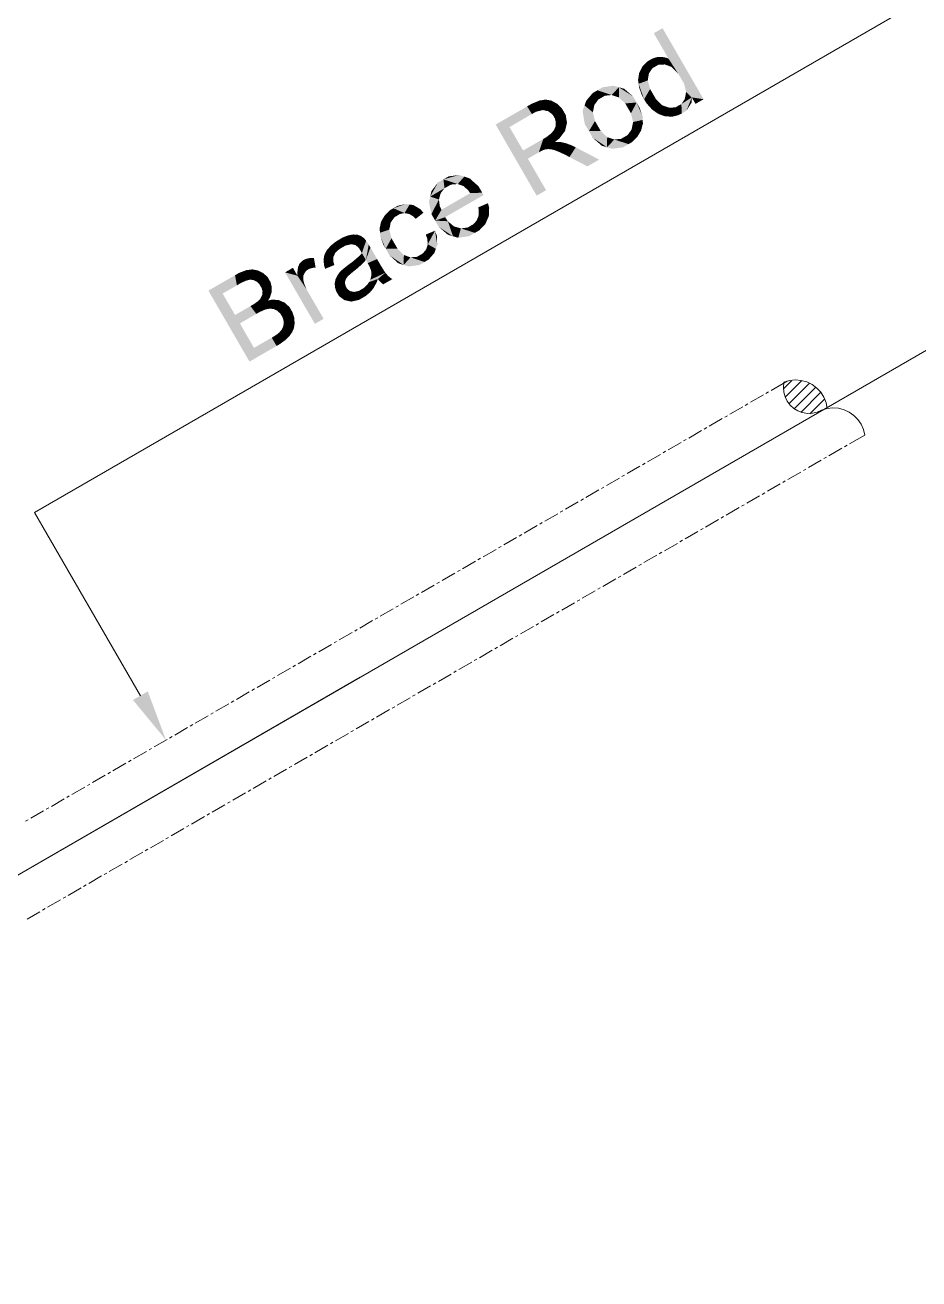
# Model space of a CAD drawing. Header units: millimetres. Extents: x 2 to 579, y 1 to 405.
# Drawn here: x 162.24 to 171.65, y 114.29 to 127.49 of the extents above; entities that cross this region are included whole.
import ezdxf

# ---------------------------------------------------------------- set-up
doc = ezdxf.new("R2010")
doc.units = ezdxf.units.MM
doc.linetypes.add('XKITLINE00', pattern=[0])
doc.layers.add('LinkedObject', color=7, linetype='Continuous', lineweight=0)

# ---------------------------------------------------------------- blocks, each defined once
blk = doc.blocks.new('*A4')
at = {"layer": 'LinkedObject'}
for color, points in [(7, [(168.95, 127.46), (169.013, 127.138), (168.858, 127.407)]), (7, [(168.95, 127.46), (169.114, 126.982), (169.013, 127.138)]), (7, [(169.114, 126.982), (168.95, 127.46), (169.382, 126.712)]), (7, [(168.821, 127.127), (168.843, 127.038), (168.787, 127.108)]), (7, [(168.845, 127.141), (168.905, 127.074), (168.821, 127.127)]), (7, [(168.821, 127.127), (168.905, 127.074), (168.874, 127.056)]), (7, [(168.843, 127.038), (168.821, 127.127), (168.874, 127.056)]), (7, [(168.895, 127.156), (168.905, 127.074), (168.845, 127.141)]), (7, [(168.92, 127.157), (168.905, 127.074), (168.895, 127.156)]), (7, [(168.92, 127.157), (168.973, 127.078), (168.905, 127.074)]), (7, [(168.945, 127.157), (168.973, 127.078), (168.92, 127.157)]), (7, [(168.992, 127.148), (168.973, 127.078), (168.945, 127.157)]), (7, [(169.013, 127.138), (168.973, 127.078), (168.992, 127.148)]), (7, [(168.973, 127.078), (169.013, 127.138), (169.009, 127.065)]), (7, [(169.009, 127.065), (169.013, 127.138), (169.046, 127.051)]), (7, [(169.013, 127.138), (169.114, 126.982), (169.046, 127.051)]), (7, [(168.807, 126.984), (168.704, 126.989), (168.72, 127.022)]), (7, [(168.737, 127.055), (168.843, 127.038), (168.72, 127.022)]), (7, [(168.72, 127.022), (168.843, 127.038), (168.807, 126.984)]), (7, [(168.787, 127.108), (168.843, 127.038), (168.737, 127.055)]), (7, [(168.704, 126.989), (168.8, 126.947), (168.692, 126.915)]), (7, [(168.692, 126.915), (168.8, 126.947), (168.698, 126.874)]), (7, [(168.698, 126.874), (168.8, 126.947), (168.794, 126.91)]), (7, [(168.794, 126.91), (168.756, 126.711), (168.698, 126.874)]), (7, [(168.698, 126.874), (168.756, 126.711), (168.704, 126.833)]), (7, [(168.8, 126.947), (168.704, 126.989), (168.807, 126.984)]), (7, [(168.819, 126.819), (168.756, 126.711), (168.794, 126.91)]), (7, [(169.114, 126.982), (169.382, 126.712), (169.147, 126.926)]), (7, [(169.147, 126.926), (169.382, 126.712), (169.176, 126.876)]), (7, [(169.176, 126.876), (169.382, 126.712), (169.198, 126.789)]), (7, [(168.265, 126.806), (168.129, 126.647), (168.215, 126.777)]), (7, [(168.274, 126.709), (168.129, 126.647), (168.265, 126.806)]), (7, [(168.215, 126.777), (168.129, 126.647), (168.147, 126.697)]), (7, [(168.433, 126.854), (168.265, 126.806), (168.321, 126.838)]), (7, [(168.49, 126.838), (168.265, 126.806), (168.433, 126.854)]), (7, [(168.414, 126.756), (168.265, 126.806), (168.49, 126.838)]), (7, [(168.265, 126.806), (168.343, 126.749), (168.309, 126.729)]), (7, [(168.343, 126.749), (168.265, 126.806), (168.414, 126.756)]), (7, [(168.274, 126.709), (168.265, 126.806), (168.309, 126.729)]), (7, [(168.414, 126.756), (168.49, 126.838), (168.452, 126.743)]), (7, [(168.49, 126.838), (168.49, 126.73), (168.452, 126.743)]), (7, [(168.64, 126.741), (168.49, 126.838), (168.546, 126.822)]), (7, [(168.677, 126.677), (168.49, 126.838), (168.64, 126.741)]), (7, [(168.557, 126.668), (168.49, 126.838), (168.677, 126.677)]), (7, [(168.49, 126.73), (168.49, 126.838), (168.557, 126.668)]), (7, [(168.704, 126.833), (168.756, 126.711), (168.733, 126.752)]), (7, [(168.756, 126.711), (168.819, 126.819), (168.85, 126.766)]), (7, [(168.88, 126.714), (168.756, 126.711), (168.85, 126.766)]), (7, [(169.148, 126.661), (169.257, 126.731), (169.153, 126.563)]), (7, [(169.184, 126.715), (169.257, 126.731), (169.148, 126.661)]), (7, [(169.153, 126.563), (169.257, 126.731), (169.202, 126.592)]), (7, [(169.257, 126.731), (169.184, 126.715), (169.191, 126.752)]), (7, [(169.198, 126.789), (169.257, 126.731), (169.191, 126.752)]), (7, [(169.198, 126.789), (169.382, 126.712), (169.257, 126.731)]), (7, [(169.202, 126.592), (169.257, 126.731), (169.255, 126.676)]), (7, [(169.257, 126.731), (169.382, 126.712), (169.297, 126.663)]), (7, [(167.575, 126.556), (167.193, 126.445), (167.524, 126.636)]), (7, [(167.687, 126.703), (167.524, 126.636), (167.655, 126.698)]), (7, [(167.688, 126.598), (167.524, 126.636), (167.687, 126.703)]), (7, [(167.655, 126.698), (167.524, 126.636), (167.574, 126.665)]), (7, [(167.524, 126.636), (167.617, 126.58), (167.575, 126.556)]), (7, [(167.617, 126.58), (167.524, 126.636), (167.688, 126.598)]), (7, [(167.719, 126.708), (167.717, 126.592), (167.687, 126.703)]), (7, [(167.687, 126.703), (167.717, 126.592), (167.688, 126.598)]), (7, [(167.717, 126.592), (167.719, 126.708), (167.746, 126.586)]), (7, [(167.811, 126.68), (167.719, 126.708), (167.781, 126.697)]), (7, [(167.746, 126.586), (167.719, 126.708), (167.811, 126.68)]), (7, [(167.811, 126.68), (167.79, 126.553), (167.746, 126.586)]), (7, [(167.842, 126.664), (167.79, 126.553), (167.811, 126.68)]), (7, [(167.89, 126.616), (167.79, 126.553), (167.842, 126.664)]), (7, [(167.908, 126.585), (167.79, 126.553), (167.89, 126.616)]), (7, [(168.129, 126.647), (168.175, 126.376), (168.108, 126.587)]), (7, [(168.232, 126.651), (168.129, 126.647), (168.274, 126.709)]), (7, [(168.129, 126.647), (168.232, 126.651), (168.224, 126.612)]), (7, [(168.217, 126.573), (168.175, 126.376), (168.129, 126.647)]), (7, [(168.217, 126.573), (168.129, 126.647), (168.224, 126.612)]), (7, [(168.557, 126.668), (168.677, 126.677), (168.586, 126.617)]), (7, [(168.677, 126.677), (168.617, 126.564), (168.586, 126.617)]), (7, [(168.617, 126.564), (168.677, 126.677), (168.64, 126.472)]), (7, [(168.64, 126.472), (168.677, 126.677), (168.741, 126.494)]), (7, [(168.739, 126.533), (168.677, 126.677), (168.708, 126.624)]), (7, [(168.741, 126.494), (168.677, 126.677), (168.739, 126.533)]), (7, [(168.756, 126.711), (168.88, 126.714), (168.78, 126.67)]), (7, [(168.78, 126.67), (168.88, 126.714), (168.838, 126.605)]), (7, [(168.838, 126.605), (168.88, 126.714), (168.871, 126.581)]), (7, [(168.871, 126.581), (168.88, 126.714), (168.947, 126.648)]), (7, [(168.947, 126.648), (168.975, 126.532), (168.871, 126.581)]), (7, [(168.984, 126.635), (168.975, 126.532), (168.947, 126.648)]), (7, [(168.975, 126.532), (168.984, 126.635), (169.013, 126.53)]), (7, [(169.013, 126.53), (168.984, 126.635), (169.021, 126.622)]), (7, [(169.021, 126.622), (169.153, 126.563), (169.013, 126.53)]), (7, [(169.088, 126.627), (169.153, 126.563), (169.021, 126.622)]), (7, [(169.153, 126.563), (169.088, 126.627), (169.117, 126.644)]), (7, [(169.148, 126.661), (169.153, 126.563), (169.117, 126.644)]), (7, [(167.339, 126.419), (167.193, 126.445), (167.575, 126.556)]), (7, [(167.79, 126.553), (167.908, 126.585), (167.806, 126.527)]), (7, [(167.908, 126.585), (167.816, 126.509), (167.806, 126.527)]), (7, [(167.816, 126.509), (167.908, 126.585), (167.826, 126.469)]), (7, [(167.826, 126.469), (167.934, 126.421), (167.825, 126.448)]), (7, [(167.826, 126.469), (167.908, 126.585), (167.934, 126.421)]), (7, [(167.944, 126.464), (167.908, 126.585), (167.931, 126.546)]), (7, [(167.934, 126.421), (167.908, 126.585), (167.944, 126.464)]), (7, [(168.108, 126.587), (168.175, 126.376), (168.131, 126.451)]), (7, [(168.239, 126.482), (168.175, 126.376), (168.217, 126.573)]), (7, [(168.175, 126.376), (168.239, 126.482), (168.269, 126.43)]), (7, [(168.741, 126.494), (168.632, 126.433), (168.64, 126.472)]), (7, [(168.743, 126.455), (168.632, 126.433), (168.741, 126.494)]), (7, [(168.871, 126.581), (168.975, 126.532), (168.904, 126.558)]), (7, [(169.013, 126.53), (169.153, 126.563), (169.05, 126.528)]), (7, [(169.05, 126.528), (169.153, 126.563), (169.12, 126.545)]), (7, [(167.482, 126.172), (167.625, 125.696), (167.193, 126.445)]), (7, [(167.193, 126.445), (167.339, 126.419), (167.482, 126.172)]), (7, [(167.777, 126.352), (167.815, 126.26), (167.729, 126.314)]), (7, [(167.793, 126.37), (167.934, 126.421), (167.777, 126.352)]), (7, [(167.924, 126.379), (167.777, 126.352), (167.934, 126.421)]), (7, [(167.864, 126.299), (167.777, 126.352), (167.924, 126.379)]), (7, [(167.815, 126.26), (167.777, 126.352), (167.864, 126.299)]), (7, [(167.808, 126.388), (167.934, 126.421), (167.793, 126.37)]), (7, [(167.934, 126.421), (167.808, 126.388), (167.824, 126.427)]), (7, [(167.825, 126.448), (167.934, 126.421), (167.824, 126.427)]), (7, [(168.299, 126.378), (168.175, 126.376), (168.269, 126.43)]), (7, [(168.299, 126.378), (168.366, 126.206), (168.175, 126.376)]), (7, [(168.175, 126.376), (168.366, 126.206), (168.214, 126.307)]), (7, [(168.367, 126.313), (168.366, 126.206), (168.299, 126.378)]), (7, [(168.583, 126.335), (168.592, 126.239), (168.548, 126.315)]), (7, [(168.704, 126.348), (168.583, 126.335), (168.624, 126.393)]), (7, [(168.683, 126.314), (168.583, 126.335), (168.704, 126.348)]), (7, [(168.628, 126.26), (168.583, 126.335), (168.683, 126.314)]), (7, [(168.592, 126.239), (168.583, 126.335), (168.628, 126.26)]), (7, [(168.632, 126.433), (168.724, 126.382), (168.624, 126.393)]), (7, [(168.624, 126.393), (168.724, 126.382), (168.704, 126.348)]), (7, [(168.724, 126.382), (168.632, 126.433), (168.743, 126.455)]), (7, [(167.647, 126.152), (167.482, 126.172), (167.695, 126.294)]), (7, [(167.647, 126.152), (167.695, 126.294), (167.666, 126.163)]), (7, [(167.666, 126.163), (167.695, 126.294), (167.694, 126.177)]), (7, [(167.694, 126.177), (167.695, 126.294), (167.704, 126.18)]), (7, [(167.745, 126.187), (167.695, 126.294), (167.729, 126.314)]), (7, [(167.704, 126.18), (167.695, 126.294), (167.717, 126.184)]), (7, [(167.717, 126.184), (167.695, 126.294), (167.745, 126.187)]), (7, [(167.745, 126.187), (167.729, 126.314), (167.76, 126.186)]), (7, [(167.729, 126.314), (167.815, 126.26), (167.76, 126.186)]), (7, [(167.76, 126.186), (167.815, 126.26), (167.775, 126.186)]), (7, [(167.815, 126.26), (167.815, 126.175), (167.775, 126.186)]), (7, [(167.84, 126.262), (167.815, 126.175), (167.815, 126.26)]), (7, [(167.815, 126.175), (167.84, 126.262), (167.839, 126.165)]), (7, [(167.839, 126.165), (167.84, 126.262), (167.864, 126.156)]), (7, [(167.896, 126.257), (167.84, 126.262), (167.881, 126.261)]), (7, [(167.864, 126.156), (167.84, 126.262), (167.896, 126.257)]), (7, [(167.896, 126.257), (167.929, 126.125), (167.864, 126.156)]), (7, [(167.929, 126.25), (167.929, 126.125), (167.896, 126.257)]), (7, [(167.999, 126.224), (167.929, 126.125), (167.929, 126.25)]), (7, [(167.929, 126.125), (167.999, 126.224), (167.97, 126.103)]), (7, [(167.97, 126.103), (167.999, 126.224), (168.036, 126.205)]), (7, [(167.97, 126.103), (168.036, 126.205), (168.159, 126.005)]), (7, [(168.159, 126.005), (168.036, 126.205), (168.283, 126.076)]), (7, [(168.214, 126.307), (168.366, 126.206), (168.31, 126.222)]), (7, [(168.366, 126.206), (168.367, 126.313), (168.404, 126.301)]), (7, [(168.442, 126.288), (168.366, 126.206), (168.404, 126.301)]), (7, [(168.442, 126.288), (168.592, 126.239), (168.366, 126.206)]), (7, [(168.366, 126.206), (168.592, 126.239), (168.422, 126.19)]), (7, [(168.422, 126.19), (168.592, 126.239), (168.535, 126.206)]), (7, [(168.514, 126.295), (168.592, 126.239), (168.442, 126.288)]), (7, [(168.592, 126.239), (168.514, 126.295), (168.548, 126.315)]), (7, [(167.482, 126.172), (167.532, 126.086), (167.625, 125.696)]), (7, [(167.532, 126.086), (167.482, 126.172), (167.647, 126.152)]), (7, [(167.625, 125.696), (167.532, 126.086), (167.724, 125.754)]), (7, [(166.643, 125.868), (166.504, 125.687), (166.587, 125.836)]), (7, [(166.655, 125.775), (166.504, 125.687), (166.643, 125.868)]), (7, [(166.587, 125.836), (166.504, 125.687), (166.517, 125.745)]), (7, [(166.807, 125.914), (166.643, 125.868), (166.697, 125.899)]), (7, [(166.863, 125.897), (166.643, 125.868), (166.807, 125.914)]), (7, [(166.794, 125.819), (166.643, 125.868), (166.863, 125.897)]), (7, [(166.643, 125.868), (166.722, 125.813), (166.687, 125.793)]), (7, [(166.722, 125.813), (166.643, 125.868), (166.794, 125.819)]), (7, [(166.655, 125.775), (166.643, 125.868), (166.687, 125.793)]), (7, [(166.794, 125.819), (166.863, 125.897), (166.831, 125.806)]), (7, [(166.863, 125.897), (166.855, 125.797), (166.831, 125.806)]), (7, [(166.855, 125.797), (166.863, 125.897), (166.902, 125.755)]), (7, [(167.013, 125.795), (166.863, 125.897), (166.919, 125.879)]), (7, [(166.902, 125.755), (166.863, 125.897), (167.013, 125.795)]), (7, [(166.504, 125.687), (166.517, 125.503), (166.491, 125.629)]), (7, [(166.615, 125.723), (166.504, 125.687), (166.655, 125.775)]), (7, [(166.605, 125.689), (166.504, 125.687), (166.615, 125.723)]), (7, [(166.504, 125.687), (166.605, 125.689), (166.596, 125.656)]), (7, [(166.596, 125.656), (166.517, 125.503), (166.504, 125.687)]), (7, [(167.054, 125.724), (166.556, 125.434), (167.052, 125.728)]), (7, [(166.623, 125.548), (167.052, 125.728), (166.556, 125.434)]), (7, [(167.061, 125.712), (166.556, 125.434), (167.054, 125.724)]), (7, [(167.066, 125.703), (166.556, 125.434), (167.061, 125.712)]), (7, [(166.661, 125.47), (166.556, 125.434), (167.066, 125.703)]), (7, [(166.925, 125.723), (167.052, 125.728), (166.623, 125.548)]), (7, [(166.902, 125.755), (167.013, 125.795), (166.925, 125.723)]), (7, [(167.052, 125.728), (166.925, 125.723), (167.013, 125.795)]), (7, [(166.082, 125.544), (166.13, 125.471), (166.027, 125.49)]), (7, [(166.117, 125.564), (166.13, 125.471), (166.082, 125.544)]), (7, [(166.246, 125.609), (166.117, 125.564), (166.161, 125.59)]), (7, [(166.287, 125.603), (166.117, 125.564), (166.246, 125.609)]), (7, [(166.234, 125.513), (166.117, 125.564), (166.287, 125.603)]), (7, [(166.117, 125.564), (166.187, 125.504), (166.165, 125.491)]), (7, [(166.187, 125.504), (166.117, 125.564), (166.234, 125.513)]), (7, [(166.13, 125.471), (166.117, 125.564), (166.165, 125.491)]), (7, [(166.234, 125.513), (166.287, 125.603), (166.259, 125.508)]), (7, [(166.287, 125.603), (166.283, 125.504), (166.259, 125.508)]), (7, [(166.283, 125.504), (166.287, 125.603), (166.329, 125.476)]), (7, [(166.401, 125.554), (166.287, 125.603), (166.328, 125.597)]), (7, [(166.433, 125.517), (166.287, 125.603), (166.401, 125.554)]), (7, [(166.329, 125.476), (166.287, 125.603), (166.433, 125.517)]), (7, [(166.605, 125.585), (166.517, 125.503), (166.596, 125.656)]), (7, [(166.517, 125.503), (166.605, 125.585), (166.623, 125.548)]), (7, [(166.623, 125.548), (166.556, 125.434), (166.517, 125.503)]), (7, [(167.112, 125.617), (167.016, 125.539), (167.01, 125.574)]), (7, [(167.012, 125.48), (167.112, 125.617), (167.121, 125.481)]), (7, [(167.016, 125.539), (167.112, 125.617), (167.012, 125.48)]), (7, [(167.121, 125.481), (167.112, 125.617), (167.125, 125.569)]), (7, [(165.987, 125.423), (166.081, 125.376), (165.971, 125.348)]), (7, [(166.088, 125.414), (165.987, 125.423), (166.007, 125.457)]), (7, [(166.081, 125.376), (165.987, 125.423), (166.088, 125.414)]), (7, [(166.027, 125.49), (166.13, 125.471), (166.007, 125.457)]), (7, [(166.007, 125.457), (166.13, 125.471), (166.088, 125.414)]), (7, [(166.329, 125.476), (166.433, 125.517), (166.351, 125.452)]), (7, [(166.69, 125.427), (166.556, 125.434), (166.661, 125.47)]), (7, [(166.556, 125.434), (166.744, 125.269), (166.594, 125.368)]), (7, [(166.69, 125.427), (166.744, 125.269), (166.556, 125.434)]), (7, [(166.754, 125.373), (166.744, 125.269), (166.69, 125.427)]), (7, [(166.957, 125.395), (167.103, 125.44), (166.975, 125.305)]), (7, [(166.992, 125.433), (167.103, 125.44), (166.957, 125.395)]), (7, [(166.975, 125.305), (167.103, 125.44), (167.022, 125.332)]), (7, [(167.002, 125.457), (167.121, 125.481), (166.992, 125.433)]), (7, [(167.103, 125.44), (166.992, 125.433), (167.121, 125.481)]), (7, [(167.012, 125.48), (167.121, 125.481), (167.002, 125.457)]), (7, [(167.022, 125.332), (167.103, 125.44), (167.086, 125.4)]), (7, [(165.669, 125.283), (165.547, 125.235), (165.642, 125.279)]), (7, [(165.673, 125.185), (165.547, 125.235), (165.669, 125.283)]), (7, [(165.642, 125.279), (165.547, 125.235), (165.581, 125.255)]), (7, [(165.739, 125.286), (165.669, 125.283), (165.695, 125.288)]), (7, [(165.756, 125.279), (165.669, 125.283), (165.739, 125.286)]), (7, [(165.673, 125.185), (165.669, 125.283), (165.7, 125.18)]), (7, [(165.7, 125.18), (165.669, 125.283), (165.719, 125.176)]), (7, [(165.669, 125.283), (165.755, 125.144), (165.719, 125.176)]), (7, [(165.756, 125.279), (165.755, 125.144), (165.669, 125.283)]), (7, [(165.774, 125.273), (165.755, 125.144), (165.756, 125.279)]), (7, [(165.971, 125.348), (166.081, 125.376), (165.976, 125.307)]), (7, [(165.976, 125.307), (166.081, 125.376), (166.073, 125.339)]), (7, [(166.073, 125.339), (166.036, 125.137), (165.976, 125.307)]), (7, [(165.976, 125.307), (166.036, 125.137), (165.98, 125.266)]), (7, [(166.097, 125.248), (166.036, 125.137), (166.073, 125.339)]), (7, [(166.554, 125.327), (166.472, 125.249), (166.457, 125.287)]), (7, [(166.472, 125.249), (166.554, 125.327), (166.479, 125.185)]), (7, [(166.479, 125.185), (166.554, 125.327), (166.563, 125.137)]), (7, [(166.578, 125.181), (166.554, 125.327), (166.574, 125.276)]), (7, [(166.563, 125.137), (166.554, 125.327), (166.578, 125.181)]), (7, [(166.594, 125.368), (166.744, 125.269), (166.689, 125.286)]), (7, [(166.744, 125.269), (166.754, 125.373), (166.8, 125.253)]), (7, [(166.791, 125.362), (166.8, 125.253), (166.754, 125.373)]), (7, [(166.827, 125.352), (166.8, 125.253), (166.791, 125.362)]), (7, [(166.827, 125.352), (166.975, 125.305), (166.8, 125.253)]), (7, [(166.8, 125.253), (166.975, 125.305), (166.916, 125.27)]), (7, [(166.898, 125.361), (166.975, 125.305), (166.827, 125.352)]), (7, [(166.931, 125.38), (166.975, 125.305), (166.898, 125.361)]), (7, [(166.957, 125.395), (166.975, 125.305), (166.931, 125.38)]), (7, [(165.512, 125.214), (165.435, 125.144), (165.456, 125.169)]), (7, [(165.545, 125.132), (165.435, 125.144), (165.512, 125.214)]), (7, [(165.547, 125.235), (165.612, 125.171), (165.512, 125.214)]), (7, [(165.545, 125.132), (165.512, 125.214), (165.577, 125.151)]), (7, [(165.577, 125.151), (165.512, 125.214), (165.612, 125.171)]), (7, [(165.612, 125.171), (165.547, 125.235), (165.673, 125.185)]), (7, [(165.806, 125.25), (165.755, 125.144), (165.774, 125.273)]), (7, [(165.821, 125.233), (165.755, 125.144), (165.806, 125.25)]), (7, [(165.755, 125.144), (165.821, 125.233), (165.83, 125.223)]), (7, [(165.755, 125.144), (165.83, 125.223), (165.771, 125.116)]), (7, [(165.771, 125.116), (165.83, 125.223), (165.773, 125.113)]), (7, [(165.773, 125.113), (165.83, 125.223), (165.779, 125.101)]), (7, [(165.779, 125.101), (165.83, 125.223), (165.785, 125.092)]), (7, [(165.785, 125.092), (165.83, 125.223), (165.827, 125.02)]), (7, [(165.857, 125.182), (165.827, 125.02), (165.83, 125.223)]), (7, [(165.875, 125.151), (165.827, 125.02), (165.857, 125.182)]), (7, [(165.875, 125.151), (165.846, 124.986), (165.827, 125.02)]), (7, [(165.945, 125.029), (165.846, 124.986), (165.875, 125.151)]), (7, [(165.98, 125.266), (166.036, 125.137), (166.01, 125.181)]), (7, [(166.036, 125.137), (166.097, 125.248), (166.128, 125.194)]), (7, [(166.16, 125.139), (166.036, 125.137), (166.128, 125.194)]), (7, [(166.563, 125.137), (166.462, 125.131), (166.47, 125.158)]), (7, [(166.479, 125.185), (166.563, 125.137), (166.47, 125.158)]), (7, [(165.169, 125.017), (165.219, 124.919), (165.153, 125.007)]), (7, [(165.248, 125.042), (165.169, 125.017), (165.192, 125.03)]), (7, [(165.28, 125.041), (165.169, 125.017), (165.248, 125.042)]), (7, [(165.275, 124.938), (165.169, 125.017), (165.28, 125.041)]), (7, [(165.169, 125.017), (165.236, 124.928), (165.219, 124.919)]), (7, [(165.236, 124.928), (165.169, 125.017), (165.275, 124.938)]), (7, [(165.275, 124.938), (165.28, 125.041), (165.298, 124.938)]), (7, [(165.385, 125.043), (165.399, 124.927), (165.381, 125.017)]), (7, [(165.381, 125.017), (165.399, 124.927), (165.388, 124.959)]), (7, [(165.495, 125.073), (165.385, 125.043), (165.504, 125.093)]), (7, [(165.389, 125.069), (165.504, 125.093), (165.385, 125.043)]), (7, [(165.486, 125.053), (165.385, 125.043), (165.495, 125.073)]), (7, [(165.486, 125.053), (165.399, 124.927), (165.385, 125.043)]), (7, [(165.414, 125.12), (165.504, 125.093), (165.389, 125.069)]), (7, [(165.486, 124.999), (165.399, 124.927), (165.486, 125.053)]), (7, [(165.435, 125.144), (165.504, 125.093), (165.414, 125.12)]), (7, [(165.504, 125.093), (165.435, 125.144), (165.545, 125.132)]), (7, [(165.764, 125.067), (165.827, 125.02), (165.691, 125.004)]), (7, [(165.691, 125.004), (165.827, 125.02), (165.743, 124.935)]), (7, [(165.743, 124.935), (165.827, 125.02), (165.807, 124.996)]), (7, [(165.785, 125.092), (165.827, 125.02), (165.764, 125.067)]), (7, [(165.945, 125.029), (165.863, 124.956), (165.846, 124.986)]), (7, [(165.863, 124.956), (165.945, 125.029), (165.882, 124.906)]), (7, [(165.882, 124.906), (165.945, 125.029), (165.982, 124.965)]), (7, [(166.16, 125.139), (166.224, 124.967), (166.036, 125.137)]), (7, [(166.036, 125.137), (166.224, 124.967), (166.075, 125.069)]), (7, [(166.075, 125.069), (166.224, 124.967), (166.169, 124.984)]), (7, [(166.227, 125.072), (166.224, 124.967), (166.16, 125.139)]), (7, [(166.224, 124.967), (166.227, 125.072), (166.262, 125.059)]), (7, [(166.297, 125.047), (166.224, 124.967), (166.262, 125.059)]), (7, [(166.297, 125.047), (166.444, 124.998), (166.224, 124.967)]), (7, [(166.366, 125.053), (166.444, 124.998), (166.297, 125.047)]), (7, [(166.444, 124.998), (166.366, 125.053), (166.399, 125.073)]), (7, [(166.426, 125.088), (166.444, 124.998), (166.399, 125.073)]), (7, [(166.426, 125.088), (166.563, 125.137), (166.444, 124.998)]), (7, [(166.462, 125.131), (166.563, 125.137), (166.426, 125.088)]), (7, [(166.444, 124.998), (166.563, 125.137), (166.488, 125.024)]), (7, [(166.488, 125.024), (166.563, 125.137), (166.548, 125.093)]), (7, [(164.493, 124.884), (164.569, 124.803), (164.45, 124.859)]), (7, [(164.568, 124.912), (164.569, 124.803), (164.493, 124.884)]), (7, [(164.609, 124.812), (164.568, 124.912), (164.601, 124.916)]), (7, [(164.569, 124.803), (164.568, 124.912), (164.589, 124.808)]), (7, [(164.589, 124.808), (164.568, 124.912), (164.609, 124.812)]), (7, [(164.633, 124.92), (164.645, 124.808), (164.601, 124.916)]), (7, [(164.601, 124.916), (164.645, 124.808), (164.609, 124.812)]), (7, [(164.694, 124.908), (164.645, 124.808), (164.633, 124.92)]), (7, [(164.722, 124.893), (164.645, 124.808), (164.694, 124.908)]), (7, [(164.645, 124.808), (164.722, 124.893), (164.662, 124.799)]), (7, [(164.722, 124.893), (164.68, 124.79), (164.662, 124.799)]), (7, [(164.68, 124.79), (164.722, 124.893), (164.707, 124.762)]), (7, [(164.707, 124.762), (164.722, 124.893), (164.809, 124.811)]), (7, [(164.794, 124.837), (164.722, 124.893), (164.751, 124.878)]), (7, [(164.809, 124.811), (164.722, 124.893), (164.794, 124.837)]), (7, [(165.107, 124.854), (164.976, 124.889), (165.059, 124.937)]), (7, [(164.976, 124.889), (165.107, 124.854), (165.29, 124.347)]), (7, [(165.113, 124.947), (165.107, 124.854), (165.106, 124.892)]), (7, [(165.121, 124.964), (165.107, 124.854), (165.113, 124.947)]), (7, [(165.204, 124.91), (165.107, 124.854), (165.121, 124.964)]), (7, [(165.183, 124.885), (165.107, 124.854), (165.204, 124.91)]), (7, [(165.176, 124.87), (165.107, 124.854), (165.183, 124.885)]), (7, [(165.129, 124.981), (165.219, 124.919), (165.121, 124.964)]), (7, [(165.121, 124.964), (165.219, 124.919), (165.204, 124.91)]), (7, [(165.153, 125.007), (165.219, 124.919), (165.129, 124.981)]), (7, [(165.399, 124.927), (165.486, 124.999), (165.495, 124.966)]), (7, [(165.55, 124.889), (165.618, 124.822), (165.526, 124.855)]), (7, [(165.566, 124.905), (165.618, 124.822), (165.55, 124.889)]), (7, [(165.577, 124.916), (165.636, 124.846), (165.566, 124.905)]), (7, [(165.618, 124.822), (165.566, 124.905), (165.627, 124.834)]), (7, [(165.627, 124.834), (165.566, 124.905), (165.636, 124.846)]), (7, [(165.614, 124.946), (165.671, 124.878), (165.577, 124.916)]), (7, [(165.577, 124.916), (165.671, 124.878), (165.636, 124.846)]), (7, [(165.639, 124.966), (165.697, 124.899), (165.614, 124.946)]), (7, [(165.614, 124.946), (165.697, 124.899), (165.671, 124.878)]), (7, [(165.691, 125.004), (165.743, 124.935), (165.639, 124.966)]), (7, [(165.639, 124.966), (165.743, 124.935), (165.697, 124.899)]), (7, [(166.032, 124.885), (165.953, 124.819), (165.86, 124.787)]), (7, [(165.874, 124.811), (166.032, 124.885), (165.86, 124.787)]), (7, [(165.874, 124.811), (165.982, 124.965), (166.032, 124.885)]), (7, [(165.886, 124.86), (165.982, 124.965), (165.874, 124.811)]), (7, [(165.982, 124.965), (165.884, 124.886), (165.882, 124.906)]), (7, [(165.884, 124.886), (165.982, 124.965), (165.886, 124.86)]), (7, [(165.953, 124.819), (166.032, 124.885), (165.966, 124.801)]), (7, [(165.966, 124.801), (166.032, 124.885), (166.045, 124.87)]), (7, [(166.224, 124.967), (166.444, 124.998), (166.278, 124.951)]), (7, [(166.278, 124.951), (166.444, 124.998), (166.389, 124.966)]), (7, [(164.469, 124.752), (164.169, 124.697), (164.45, 124.859)]), (7, [(164.319, 124.666), (164.169, 124.697), (164.469, 124.752)]), (7, [(164.45, 124.859), (164.569, 124.803), (164.509, 124.776)]), (7, [(164.469, 124.752), (164.45, 124.859), (164.509, 124.776)]), (7, [(164.809, 124.811), (164.718, 124.743), (164.707, 124.762)]), (7, [(164.718, 124.743), (164.809, 124.811), (164.73, 124.724)]), (7, [(164.73, 124.724), (164.809, 124.811), (164.739, 124.686)]), (7, [(164.739, 124.686), (164.809, 124.811), (164.835, 124.706)]), (7, [(164.836, 124.735), (164.809, 124.811), (164.823, 124.787)]), (7, [(164.835, 124.706), (164.809, 124.811), (164.836, 124.735)]), (7, [(165.169, 124.854), (165.107, 124.854), (165.176, 124.87)]), (7, [(165.201, 124.713), (165.382, 124.4), (165.107, 124.854)]), (7, [(165.201, 124.713), (165.107, 124.854), (165.178, 124.771)]), (7, [(165.178, 124.771), (165.107, 124.854), (165.171, 124.8)]), (7, [(165.171, 124.8), (165.107, 124.854), (165.167, 124.819)]), (7, [(165.167, 124.819), (165.107, 124.854), (165.169, 124.854)]), (7, [(165.29, 124.347), (165.107, 124.854), (165.382, 124.4)]), (7, [(165.508, 124.818), (165.608, 124.783), (165.5, 124.778)]), (7, [(165.5, 124.756), (165.608, 124.783), (165.608, 124.77)]), (7, [(165.5, 124.778), (165.608, 124.783), (165.5, 124.756)]), (7, [(165.608, 124.77), (165.524, 124.673), (165.5, 124.756)]), (7, [(165.5, 124.756), (165.524, 124.673), (165.501, 124.735)]), (7, [(165.609, 124.797), (165.508, 124.818), (165.517, 124.836)]), (7, [(165.608, 124.783), (165.508, 124.818), (165.609, 124.797)]), (7, [(165.526, 124.855), (165.618, 124.822), (165.517, 124.836)]), (7, [(165.517, 124.836), (165.618, 124.822), (165.609, 124.797)]), (7, [(165.614, 124.744), (165.524, 124.673), (165.608, 124.77)]), (7, [(165.89, 124.701), (165.806, 124.725), (165.846, 124.764)]), (7, [(165.953, 124.819), (165.846, 124.764), (165.86, 124.787)]), (7, [(165.94, 124.782), (165.846, 124.764), (165.953, 124.819)]), (7, [(165.908, 124.724), (165.846, 124.764), (165.94, 124.782)]), (7, [(165.89, 124.701), (165.846, 124.764), (165.908, 124.724)]), (7, [(166.045, 124.87), (165.995, 124.773), (165.966, 124.801)]), (7, [(166.058, 124.855), (165.995, 124.773), (166.045, 124.87)]), (7, [(166.058, 124.855), (166.01, 124.763), (165.995, 124.773)]), (7, [(166.088, 124.829), (166.01, 124.763), (166.058, 124.855)]), (7, [(166.01, 124.763), (166.088, 124.829), (166.106, 124.818)]), (7, [(164.169, 124.697), (164.501, 124.352), (164.602, 123.949)]), (7, [(164.45, 124.44), (164.501, 124.352), (164.169, 124.697)]), (7, [(164.169, 124.697), (164.319, 124.666), (164.45, 124.44)]), (7, [(164.701, 124.597), (164.815, 124.62), (164.689, 124.584)]), (7, [(164.796, 124.592), (164.689, 124.584), (164.815, 124.62)]), (7, [(164.717, 124.613), (164.815, 124.62), (164.701, 124.597)]), (7, [(164.735, 124.649), (164.815, 124.62), (164.717, 124.613)]), (7, [(164.835, 124.706), (164.735, 124.649), (164.739, 124.686)]), (7, [(164.834, 124.677), (164.735, 124.649), (164.835, 124.706)]), (7, [(164.815, 124.62), (164.735, 124.649), (164.834, 124.677)]), (7, [(165.501, 124.735), (165.524, 124.673), (165.513, 124.693)]), (7, [(165.524, 124.673), (165.614, 124.744), (165.621, 124.732)]), (7, [(165.631, 124.714), (165.524, 124.673), (165.621, 124.732)]), (7, [(165.524, 124.673), (165.631, 124.714), (165.544, 124.639)]), (7, [(165.544, 124.639), (165.631, 124.714), (165.6, 124.597)]), (7, [(165.6, 124.597), (165.631, 124.714), (165.637, 124.589)]), (7, [(165.637, 124.589), (165.631, 124.714), (165.663, 124.691)]), (7, [(165.663, 124.691), (165.673, 124.581), (165.637, 124.589)]), (7, [(165.684, 124.687), (165.673, 124.581), (165.663, 124.691)]), (7, [(165.705, 124.683), (165.673, 124.581), (165.684, 124.687)]), (7, [(165.673, 124.581), (165.705, 124.683), (165.754, 124.599)]), (7, [(165.799, 124.625), (165.705, 124.683), (165.753, 124.694)]), (7, [(165.754, 124.599), (165.705, 124.683), (165.799, 124.625)]), (7, [(165.779, 124.709), (165.826, 124.641), (165.753, 124.694)]), (7, [(165.753, 124.694), (165.826, 124.641), (165.799, 124.625)]), (7, [(165.806, 124.725), (165.826, 124.641), (165.779, 124.709)]), (7, [(165.871, 124.679), (165.806, 124.725), (165.89, 124.701)]), (7, [(165.826, 124.641), (165.806, 124.725), (165.871, 124.679)]), (7, [(164.674, 124.452), (164.45, 124.44), (164.612, 124.534)]), (7, [(164.71, 124.472), (164.612, 124.534), (164.645, 124.553)]), (7, [(164.674, 124.452), (164.612, 124.534), (164.71, 124.472)]), (7, [(164.645, 124.553), (164.796, 124.592), (164.71, 124.472)]), (7, [(164.689, 124.584), (164.796, 124.592), (164.645, 124.553)]), (7, [(164.71, 124.472), (164.796, 124.592), (164.768, 124.498)]), (7, [(164.796, 124.592), (164.813, 124.507), (164.768, 124.498)]), (7, [(164.907, 124.598), (164.796, 124.592), (164.836, 124.602)]), (7, [(164.856, 124.503), (164.796, 124.592), (164.907, 124.598)]), (7, [(164.813, 124.507), (164.796, 124.592), (164.856, 124.503)]), (7, [(164.856, 124.503), (164.907, 124.598), (164.876, 124.494)]), (7, [(164.876, 124.494), (164.907, 124.598), (164.895, 124.485)]), (7, [(164.895, 124.485), (164.907, 124.598), (164.939, 124.584)]), (7, [(164.939, 124.584), (164.927, 124.454), (164.895, 124.485)]), (7, [(164.971, 124.571), (164.927, 124.454), (164.939, 124.584)]), (7, [(165.022, 124.525), (164.927, 124.454), (164.971, 124.571)]), (7, [(165.041, 124.492), (164.927, 124.454), (165.022, 124.525)]), (7, [(164.927, 124.454), (165.041, 124.492), (164.939, 124.433)]), (7, [(165.041, 124.492), (164.95, 124.416), (164.939, 124.433)]), (7, [(164.95, 124.416), (165.041, 124.492), (164.96, 124.38)]), (7, [(164.96, 124.38), (165.041, 124.492), (165.075, 124.382)]), (7, [(165.073, 124.411), (165.041, 124.492), (165.056, 124.466)]), (7, [(165.075, 124.382), (165.041, 124.492), (165.073, 124.411)]), (7, [(164.501, 124.352), (164.45, 124.44), (164.674, 124.452)]), (7, [(165.075, 124.382), (164.961, 124.344), (164.96, 124.38)]), (7, [(165.077, 124.353), (164.961, 124.344), (165.075, 124.382)]), (7, [(164.602, 123.949), (164.501, 124.352), (164.649, 124.094)]), (7, [(164.893, 124.237), (164.979, 124.176), (164.86, 124.216)]), (7, [(164.902, 124.245), (164.979, 124.176), (164.893, 124.237)]), (7, [(165, 124.196), (164.902, 124.245), (164.917, 124.258)]), (7, [(164.979, 124.176), (164.902, 124.245), (165, 124.196)]), (7, [(164.94, 124.285), (165.051, 124.259), (164.917, 124.258)]), (7, [(164.917, 124.258), (165.051, 124.259), (165, 124.196)]), (7, [(165.061, 124.28), (164.94, 124.285), (164.954, 124.312)]), (7, [(165.051, 124.259), (164.94, 124.285), (165.061, 124.28)]), (7, [(164.961, 124.344), (165.07, 124.302), (164.954, 124.312)]), (7, [(164.954, 124.312), (165.07, 124.302), (165.061, 124.28)]), (7, [(165.07, 124.302), (164.961, 124.344), (165.077, 124.353)]), (7, [(165, 124.196), (165.051, 124.259), (165.021, 124.216)]), (7, [(164.649, 124.094), (164.887, 124.114), (164.602, 123.949)]), (7, [(164.836, 124.202), (164.887, 124.114), (164.649, 124.094)]), (7, [(164.86, 124.216), (164.922, 124.134), (164.836, 124.202)]), (7, [(164.836, 124.202), (164.922, 124.134), (164.887, 124.114)]), (7, [(164.86, 124.216), (164.979, 124.176), (164.922, 124.134)]), (6, [(163.375, 120.387), (163.531, 120.477), (163.723, 119.965)])]:
    blk.add_hatch(color=color, dxfattribs=at).paths.add_polyline_path(points, flags=17)
at = {"layer": 'LinkedObject', "color": 6, "linetype": 'XKITLINE00', "lineweight": 0}
for p, q in [((162.34, 122.359), (171.499, 127.653)), ((160.081, 117.34), (174.902, 125.906)), ((163.453, 120.432), (162.34, 122.359))]:
    blk.add_line(p, q, dxfattribs=at)
at = {"layer": 'LinkedObject', "color": 9, "linetype": 'XKITLINE00', "lineweight": 0}
for p, q in [((170.092, 123.646), (170.261, 123.743)), ((169.875, 123.521), (170.011, 123.599)), ((170.038, 123.614), (170.065, 123.63)), ((169.659, 123.395), (169.794, 123.474)), ((169.821, 123.489), (169.848, 123.505)), ((169.442, 123.27), (169.578, 123.349)), ((169.605, 123.364), (169.632, 123.38)), ((169.226, 123.145), (169.361, 123.223)), ((169.388, 123.239), (169.415, 123.255)), ((170.919, 123.084), (171.078, 123.176)), ((169.01, 123.02), (169.145, 123.098)), ((169.172, 123.114), (169.199, 123.13)), ((170.702, 122.959), (170.837, 123.037)), ((170.865, 123.053), (170.892, 123.068)), ((168.793, 122.895), (168.928, 122.973)), ((168.955, 122.989), (168.982, 123.005)), ((170.486, 122.834), (170.621, 122.912)), ((170.648, 122.928), (170.675, 122.943)), ((168.577, 122.77), (168.712, 122.848)), ((168.739, 122.864), (168.766, 122.879)), ((170.269, 122.709), (170.405, 122.787)), ((170.432, 122.803), (170.459, 122.818)), ((168.36, 122.645), (168.495, 122.723)), ((168.523, 122.739), (168.55, 122.754)), ((170.053, 122.584), (170.188, 122.662)), ((170.215, 122.677), (170.242, 122.693)), ((168.144, 122.52), (168.279, 122.598)), ((168.306, 122.614), (168.333, 122.629)), ((169.836, 122.459), (169.972, 122.537)), ((169.999, 122.552), (170.026, 122.568)), ((167.873, 122.363), (167.9, 122.379)), ((167.927, 122.395), (168.063, 122.473)), ((168.09, 122.488), (168.117, 122.504)), ((169.62, 122.333), (169.755, 122.412)), ((169.782, 122.427), (169.809, 122.443)), ((167.657, 122.238), (167.684, 122.254)), ((167.711, 122.27), (167.846, 122.348)), ((169.403, 122.208), (169.539, 122.287)), ((169.566, 122.302), (169.593, 122.318)), ((167.44, 122.113), (167.467, 122.129)), ((167.494, 122.144), (167.63, 122.223)), ((169.187, 122.083), (169.322, 122.161)), ((169.349, 122.177), (169.376, 122.193)), ((167.224, 121.988), (167.251, 122.004)), ((167.278, 122.019), (167.413, 122.098)), ((168.971, 121.958), (169.106, 122.036)), ((169.133, 122.052), (169.16, 122.068)), ((166.845, 121.769), (166.98, 121.847)), ((167.007, 121.863), (167.034, 121.879)), ((167.061, 121.894), (167.197, 121.972)), ((168.754, 121.833), (168.889, 121.911)), ((168.916, 121.927), (168.944, 121.943)), ((166.629, 121.644), (166.764, 121.722)), ((166.791, 121.738), (166.818, 121.754)), ((168.538, 121.708), (168.673, 121.786)), ((168.7, 121.802), (168.727, 121.817)), ((166.412, 121.519), (166.547, 121.597)), ((166.574, 121.613), (166.602, 121.628)), ((168.321, 121.583), (168.457, 121.661)), ((168.484, 121.677), (168.511, 121.692)), ((166.196, 121.394), (166.331, 121.472)), ((166.358, 121.488), (166.385, 121.503)), ((168.105, 121.458), (168.24, 121.536)), ((168.267, 121.552), (168.294, 121.567)), ((165.979, 121.269), (166.115, 121.347)), ((166.142, 121.363), (166.169, 121.378)), ((167.888, 121.333), (168.024, 121.411)), ((168.051, 121.426), (168.078, 121.442)), ((165.763, 121.144), (165.898, 121.222)), ((165.925, 121.237), (165.952, 121.253)), ((167.618, 121.176), (167.645, 121.192)), ((167.672, 121.208), (167.807, 121.286)), ((167.834, 121.301), (167.861, 121.317)), ((165.546, 121.019), (165.682, 121.097)), ((165.709, 121.112), (165.736, 121.128)), ((167.401, 121.051), (167.428, 121.067)), ((167.455, 121.082), (167.591, 121.161)), ((165.33, 120.893), (165.465, 120.972)), ((165.492, 120.987), (165.519, 121.003)), ((167.185, 120.926), (167.212, 120.942)), ((167.239, 120.957), (167.374, 121.036)), ((165.113, 120.768), (165.249, 120.847)), ((165.276, 120.862), (165.303, 120.878)), ((166.968, 120.801), (166.995, 120.817)), ((167.023, 120.832), (167.158, 120.91)), ((164.897, 120.643), (165.032, 120.721)), ((165.059, 120.737), (165.086, 120.753)), ((166.59, 120.582), (166.725, 120.66)), ((166.752, 120.676), (166.779, 120.692)), ((166.806, 120.707), (166.941, 120.785)), ((165.766, 120.626), (154.806, 114.291)), ((164.681, 120.518), (164.816, 120.596)), ((164.843, 120.612), (164.87, 120.628)), ((166.373, 120.457), (166.508, 120.535)), ((166.536, 120.551), (166.563, 120.566)), ((164.464, 120.393), (164.599, 120.471)), ((164.626, 120.487), (164.653, 120.503)), ((166.157, 120.332), (166.292, 120.41)), ((166.319, 120.426), (166.346, 120.441)), ((164.248, 120.268), (164.383, 120.346)), ((164.41, 120.362), (164.437, 120.377)), ((165.94, 120.207), (166.076, 120.285)), ((166.103, 120.301), (166.13, 120.316)), ((164.031, 120.143), (164.166, 120.221)), ((164.194, 120.237), (164.221, 120.252)), ((165.724, 120.082), (165.859, 120.16)), ((165.886, 120.175), (165.913, 120.191)), ((163.761, 119.986), (163.788, 120.002)), ((163.815, 120.018), (163.95, 120.096)), ((163.977, 120.112), (164.004, 120.127)), ((165.507, 119.957), (165.643, 120.035)), ((165.67, 120.05), (165.697, 120.066)), ((163.544, 119.861), (163.571, 119.877)), ((163.598, 119.893), (163.734, 119.971)), ((165.291, 119.831), (165.426, 119.91)), ((165.453, 119.925), (165.48, 119.941)), ((163.328, 119.736), (163.355, 119.752)), ((163.382, 119.768), (163.517, 119.846)), ((165.075, 119.706), (165.21, 119.785)), ((165.237, 119.8), (165.264, 119.816)), ((163.111, 119.611), (163.138, 119.627)), ((163.165, 119.642), (163.301, 119.721)), ((164.858, 119.581), (164.993, 119.659)), ((165.02, 119.675), (165.047, 119.691)), ((162.733, 119.392), (162.868, 119.47)), ((162.895, 119.486), (162.922, 119.502)), ((162.949, 119.517), (163.084, 119.596)), ((164.642, 119.456), (164.777, 119.534)), ((164.804, 119.55), (164.831, 119.566)), ((162.516, 119.267), (162.651, 119.345)), ((162.678, 119.361), (162.705, 119.377)), ((164.425, 119.331), (164.56, 119.409)), ((164.588, 119.425), (164.615, 119.441)), ((162.3, 119.142), (162.435, 119.22)), ((162.462, 119.236), (162.489, 119.252)), ((164.209, 119.206), (164.344, 119.284)), ((164.371, 119.3), (164.398, 119.315)), ((162.245, 119.111), (162.273, 119.126)), ((163.992, 119.081), (164.128, 119.159)), ((164.155, 119.175), (164.182, 119.19)), ((163.776, 118.956), (163.911, 119.034)), ((163.938, 119.05), (163.965, 119.065)), ((163.505, 118.799), (163.532, 118.815)), ((163.559, 118.831), (163.695, 118.909)), ((163.722, 118.924), (163.749, 118.94)), ((163.289, 118.674), (163.316, 118.69)), ((163.343, 118.706), (163.478, 118.784)), ((163.072, 118.549), (163.099, 118.565)), ((163.126, 118.58), (163.262, 118.659)), ((162.856, 118.424), (162.883, 118.44)), ((162.91, 118.455), (163.045, 118.534)), ((162.477, 118.205), (162.612, 118.283)), ((162.639, 118.299), (162.667, 118.315)), ((162.694, 118.33), (162.829, 118.408)), ((162.261, 118.08), (162.396, 118.158)), ((162.423, 118.174), (162.45, 118.19))]:
    blk.add_line(p, q, dxfattribs=at)
at = {"layer": 'LinkedObject', "color": 3, "linetype": 'XKITLINE00', "lineweight": 0}
for p, q in [((170.228, 123.732), (170.222, 123.68)), ((170.287, 123.75), (170.228, 123.732)), ((170.348, 123.756), (170.287, 123.75)), ((170.41, 123.751), (170.348, 123.756)), ((170.469, 123.735), (170.41, 123.751)), ((170.525, 123.708), (170.469, 123.735)), ((170.574, 123.671), (170.525, 123.708)), ((170.222, 123.68), (170.225, 123.629)), ((170.225, 123.629), (170.239, 123.579)), ((170.239, 123.579), (170.262, 123.533)), ((170.616, 123.626), (170.574, 123.671)), ((170.649, 123.574), (170.616, 123.626)), ((170.671, 123.516), (170.649, 123.574)), ((170.262, 123.533), (170.293, 123.491)), ((170.293, 123.491), (170.331, 123.457)), ((170.331, 123.457), (170.375, 123.43)), ((170.577, 123.417), (170.624, 123.438)), ((170.682, 123.455), (170.624, 123.438)), ((170.683, 123.455), (170.671, 123.516)), ((170.742, 123.462), (170.682, 123.455)), ((170.802, 123.458), (170.742, 123.462)), ((170.86, 123.443), (170.802, 123.458)), ((170.915, 123.418), (170.86, 123.443)), ((170.375, 123.43), (170.424, 123.412)), ((170.424, 123.412), (170.475, 123.404)), ((170.475, 123.404), (170.527, 123.405)), ((170.527, 123.405), (170.577, 123.417)), ((170.964, 123.383), (170.915, 123.418)), ((171.006, 123.34), (170.964, 123.383)), ((171.04, 123.29), (171.006, 123.34)), ((171.064, 123.235), (171.04, 123.29)), ((171.078, 123.176), (171.064, 123.235))]:
    blk.add_line(p, q, dxfattribs=at)
at = {"layer": 'LinkedObject', "color": 1, "linetype": 'XKITLINE00', "lineweight": 0}
for p, q in [((170.225, 123.668), (170.306, 123.748)), ((170.242, 123.576), (170.413, 123.748)), ((170.28, 123.506), (170.496, 123.722)), ((170.335, 123.453), (170.563, 123.68)), ((170.406, 123.415), (170.617, 123.626)), ((170.499, 123.399), (170.658, 123.559))]:
    blk.add_line(p, q, dxfattribs=at)

msp = doc.modelspace()

# ---------------------------------------------------------------- block references
at = {"lineweight": 0}
msp.add_blockref('*A4', (0, 0), dxfattribs=at)

doc.saveas('drawing.dxf')
